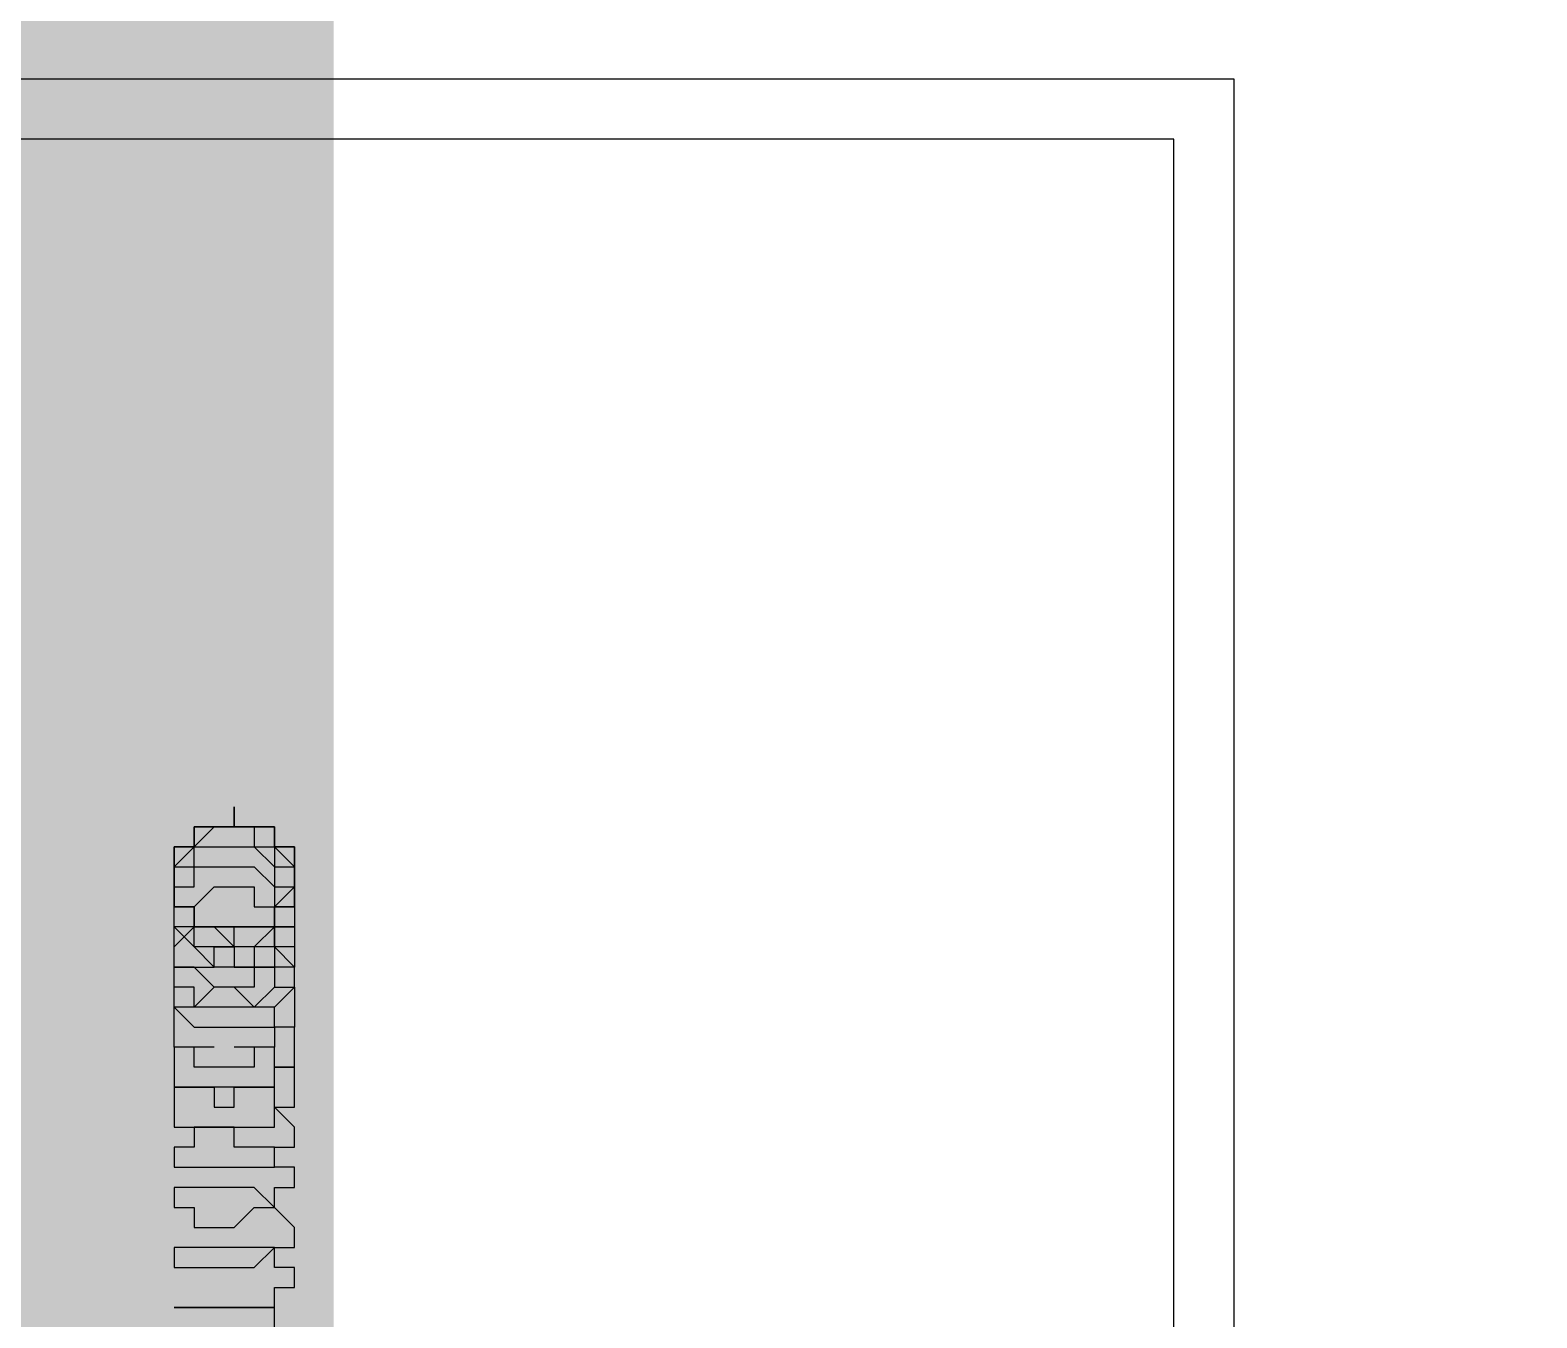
# Model space of a CAD drawing. Header units: millimetres. Extents: x -13407 to 8063098, y -54153 to 109271.
# Drawn here: x -2086.8 to -1688.6, y 54617.5 to 54957.8 of the extents above; entities that cross this region are included whole.
import ezdxf
from ezdxf.enums import TextEntityAlignment as Align

# ---------------------------------------------------------------- set-up
doc = ezdxf.new("R2018")
doc.units = ezdxf.units.MM
doc.layers.get('Defpoints').update_dxf_attribs({"color": 6})
for name, color, linetype, lineweight in [('АР_Маркер экспликации', 239, 'Continuous', 13), ('АР_Номер помещения', 1, 'Continuous', 25), ('АР_Помещения_площадь', 19, 'Continuous', 9)]:
    doc.layers.add(name, color=color, linetype=linetype, lineweight=lineweight)
doc.layers.add('АР_Названия помещений', color=124, linetype='Continuous', lineweight=5, plot=False)
doc.layers.add('ТХ_ВК_оборуд.пищеблок', color=250, linetype='Continuous')
doc.styles.add('ISOCPEUR', font='isocpeur.ttf', dxfattribs={"width": 0.7})
doc.styles.get("Standard").update_dxf_attribs({"font": 'arial.ttf'})

# ---------------------------------------------------------------- blocks, each defined once
blk = doc.blocks.new('*U602')
at = {"layer": 'Defpoints', "color": 7, "style": 'ISOCPEUR', "width": 0.7, "flags": 1}
blk.add_attdef('КАТЕГОРИЯ', (-499.17, -2092.19), '', height=250, dxfattribs=at)
at = {"layer": 'Defpoints', "color": 7, "style": 'ISOCPEUR', "width": 0.7}
blk.add_attdef('ПЛОЩАДЬ_ПОМЕЩЕНИЯ', text='', height=200, dxfattribs=at).set_placement((3913.09, -2454.1), align=Align.MIDDLE_RIGHT)
at = {"layer": 'АР_Номер помещения', "color": 7, "style": 'ISOCPEUR', "width": 0.7}
blk.add_attdef('НОМЕР_ПОМЕЩЕНИЯ', text='', height=300, dxfattribs=at).set_placement((2666.49, -1788.4), align=Align.MIDDLE_CENTER)
at = {"layer": 'АР_Помещения_площадь', "color": 7, "lineweight": 30, "width": 0.7, "flags": 104}
blk.add_attdef('ИМЯ_ПОМЕЩЕНИЯ', text='', height=100, dxfattribs=at).set_placement((157.63, 1217.14), align=Align.MIDDLE_CENTER)
blk = doc.blocks.new('*U603')
at = {"layer": 'Defpoints', "color": 7, "style": 'ISOCPEUR', "width": 0.7, "flags": 1}
blk.add_attdef('КАТЕГОРИЯ', (-499.17, -2092.19), '', height=250, dxfattribs=at)
at = {"layer": 'Defpoints', "color": 7, "style": 'ISOCPEUR', "width": 0.7}
blk.add_attdef('ПЛОЩАДЬ_ПОМЕЩЕНИЯ', text='', height=200, dxfattribs=at).set_placement((4654.37, -5003.83), align=Align.MIDDLE_RIGHT)
at = {"layer": 'АР_Номер помещения', "color": 7, "style": 'ISOCPEUR', "width": 0.7}
blk.add_attdef('НОМЕР_ПОМЕЩЕНИЯ', text='', height=300, dxfattribs=at).set_placement((2781.32, -1797.75), align=Align.MIDDLE_CENTER)
at = {"layer": 'АР_Помещения_площадь', "color": 7, "lineweight": 30, "width": 0.7, "flags": 104}
blk.add_attdef('ИМЯ_ПОМЕЩЕНИЯ', text='', height=100, dxfattribs=at).set_placement((157.63, 1217.14), align=Align.MIDDLE_CENTER)

msp = doc.modelspace()

# ---------------------------------------------------------------- linework, layer by layer
at = {"layer": 'ТХ_ВК_оборуд.пищеблок', "lineweight": 0}
for points in [[(-1768.65, 54364.89), (-1768.65, 54944.88), (-2348.64, 54944.88), (-2348.64, 54364.89)], [(-1768.65, 54364.89), (-1768.65, 54944.88), (-2348.64, 54944.88), (-2348.64, 54364.89)], [(-1784.53, 54423.13), (-1784.53, 54929), (-2332.75, 54929), (-2338.05, 54423.13)], [(-1784.53, 54423.13), (-1784.53, 54929), (-2332.75, 54929), (-2338.05, 54423.13)]]:
    msp.add_lwpolyline(points, close=True, dxfattribs=at)
at = {"layer": 'ТХ_ВК_оборуд.пищеблок', "lineweight": 0, "elevation": 0}
for points in [[(-2032.84, 54699.64), (-2038.14, 54699.64), (-2043.43, 54699.64), (-2043.43, 54704.93), (-2048.72, 54704.93), (-2048.72, 54710.23), (-2048.72, 54715.52), (-2043.43, 54720.81), (-2038.14, 54720.81), (-2032.84, 54715.52), (-2032.84, 54720.81), (-2027.55, 54720.81), (-2022.25, 54720.81), (-2022.25, 54726.11), (-2016.96, 54726.11), (-2016.96, 54731.4), (-2016.96, 54736.7), (-2022.25, 54741.99), (-2022.25, 54747.28), (-2027.55, 54747.28), (-2032.84, 54747.28), (-2038.14, 54747.28), (-2043.43, 54747.28), (-2043.43, 54741.99), (-2048.72, 54741.99), (-2048.72, 54736.7), (-2048.72, 54731.4), (-2048.72, 54726.11), (-2043.43, 54726.11), (-2043.43, 54720.81), (-2038.14, 54720.81), (-2032.84, 54720.81), (-2027.55, 54720.81), (-2022.25, 54720.81), (-2027.55, 54720.81), (-2022.25, 54720.81), (-2027.55, 54720.81), (-2022.25, 54720.81), (-2027.55, 54720.81), (-2022.25, 54720.81), (-2027.55, 54720.81), (-2022.25, 54720.81), (-2027.55, 54720.81), (-2022.25, 54720.81), (-2027.55, 54720.81), (-2022.25, 54720.81), (-2027.55, 54720.81), (-2022.25, 54720.81), (-2022.25, 54726.11), (-2022.25, 54720.81), (-2022.25, 54726.11), (-2022.25, 54720.81), (-2022.25, 54726.11), (-2022.25, 54720.81), (-2022.25, 54726.11), (-2022.25, 54720.81), (-2022.25, 54726.11), (-2022.25, 54720.81), (-2022.25, 54726.11), (-2022.25, 54720.81), (-2022.25, 54726.11), (-2022.25, 54720.81), (-2022.25, 54726.11), (-2016.96, 54731.4), (-2016.96, 54736.7), (-2016.96, 54731.4), (-2016.96, 54736.7), (-2016.96, 54731.4), (-2016.96, 54736.7), (-2016.96, 54731.4), (-2016.96, 54736.7), (-2016.96, 54731.4), (-2016.96, 54736.7), (-2016.96, 54731.4), (-2016.96, 54736.7), (-2016.96, 54731.4), (-2016.96, 54736.7), (-2016.96, 54731.4), (-2016.96, 54736.7), (-2016.96, 54741.99), (-2016.96, 54736.7), (-2016.96, 54741.99), (-2022.25, 54741.99), (-2016.96, 54741.99), (-2022.25, 54741.99), (-2016.96, 54741.99), (-2022.25, 54741.99), (-2016.96, 54741.99), (-2022.25, 54741.99), (-2016.96, 54741.99), (-2022.25, 54741.99), (-2016.96, 54741.99), (-2022.25, 54741.99), (-2016.96, 54741.99), (-2022.25, 54741.99), (-2016.96, 54741.99), (-2022.25, 54741.99), (-2022.25, 54747.28), (-2022.25, 54741.99), (-2022.25, 54747.28), (-2027.55, 54747.28), (-2022.25, 54747.28), (-2027.55, 54747.28), (-2022.25, 54747.28), (-2027.55, 54747.28), (-2022.25, 54747.28), (-2027.55, 54747.28), (-2022.25, 54747.28), (-2027.55, 54747.28), (-2022.25, 54747.28), (-2027.55, 54747.28), (-2022.25, 54747.28), (-2027.55, 54747.28), (-2022.25, 54747.28), (-2027.55, 54747.28), (-2032.84, 54747.28), (-2027.55, 54747.28), (-2032.84, 54747.28), (-2027.55, 54747.28), (-2032.84, 54747.28), (-2027.55, 54747.28), (-2032.84, 54747.28), (-2027.55, 54747.28), (-2032.84, 54747.28), (-2027.55, 54747.28), (-2032.84, 54747.28), (-2027.55, 54747.28), (-2032.84, 54747.28), (-2027.55, 54747.28), (-2032.84, 54747.28), (-2032.84, 54752.58), (-2032.84, 54747.28), (-2038.14, 54747.28), (-2043.43, 54747.28), (-2038.14, 54747.28), (-2043.43, 54747.28), (-2043.43, 54741.99), (-2043.43, 54747.28), (-2043.43, 54741.99), (-2043.43, 54747.28), (-2043.43, 54741.99), (-2043.43, 54747.28), (-2043.43, 54741.99), (-2043.43, 54747.28), (-2043.43, 54741.99), (-2043.43, 54747.28), (-2043.43, 54741.99), (-2043.43, 54747.28), (-2043.43, 54741.99), (-2043.43, 54747.28), (-2043.43, 54741.99), (-2048.72, 54741.99), (-2048.72, 54736.7), (-2048.72, 54741.99), (-2048.72, 54736.7), (-2048.72, 54741.99), (-2048.72, 54736.7), (-2048.72, 54741.99), (-2048.72, 54736.7), (-2048.72, 54741.99), (-2048.72, 54736.7), (-2048.72, 54741.99), (-2048.72, 54736.7), (-2048.72, 54741.99), (-2048.72, 54736.7), (-2048.72, 54741.99), (-2048.72, 54736.7), (-2048.72, 54731.4), (-2048.72, 54726.11), (-2043.43, 54726.11), (-2043.43, 54720.81), (-2038.14, 54720.81), (-2032.84, 54720.81), (-2038.14, 54720.81), (-2043.43, 54720.81), (-2043.43, 54726.11), (-2048.72, 54726.11), (-2048.72, 54731.4), (-2048.72, 54736.7), (-2048.72, 54731.4), (-2048.72, 54726.11), (-2043.43, 54726.11), (-2043.43, 54720.81), (-2038.14, 54720.81), (-2032.84, 54720.81), (-2027.55, 54720.81), (-2032.84, 54720.81), (-2038.14, 54720.81), (-2043.43, 54720.81), (-2043.43, 54726.11), (-2048.72, 54726.11), (-2048.72, 54731.4), (-2048.72, 54736.7), (-2048.72, 54731.4), (-2048.72, 54726.11), (-2043.43, 54726.11), (-2043.43, 54720.81), (-2038.14, 54720.81), (-2032.84, 54720.81), (-2027.55, 54720.81), (-2032.84, 54720.81), (-2038.14, 54720.81), (-2043.43, 54720.81), (-2043.43, 54726.11), (-2048.72, 54726.11), (-2048.72, 54731.4), (-2048.72, 54736.7), (-2048.72, 54731.4), (-2048.72, 54726.11), (-2043.43, 54726.11), (-2043.43, 54720.81), (-2038.14, 54720.81), (-2032.84, 54720.81), (-2027.55, 54720.81), (-2032.84, 54720.81), (-2038.14, 54720.81), (-2043.43, 54720.81), (-2043.43, 54726.11), (-2048.72, 54726.11), (-2048.72, 54731.4), (-2048.72, 54736.7), (-2048.72, 54731.4), (-2048.72, 54726.11), (-2043.43, 54726.11), (-2043.43, 54720.81), (-2038.14, 54720.81), (-2032.84, 54720.81), (-2027.55, 54720.81), (-2032.84, 54720.81), (-2038.14, 54720.81), (-2043.43, 54720.81), (-2043.43, 54726.11), (-2048.72, 54726.11), (-2048.72, 54731.4), (-2048.72, 54736.7), (-2048.72, 54731.4), (-2048.72, 54726.11), (-2043.43, 54726.11), (-2043.43, 54720.81), (-2038.14, 54720.81), (-2032.84, 54720.81)], [(-2032.84, 54699.64), (-2038.14, 54699.64), (-2043.43, 54699.64), (-2043.43, 54704.93), (-2048.72, 54704.93), (-2048.72, 54710.23), (-2048.72, 54715.52), (-2043.43, 54720.81), (-2038.14, 54720.81), (-2032.84, 54715.52), (-2032.84, 54720.81), (-2027.55, 54720.81), (-2022.25, 54720.81), (-2022.25, 54726.11), (-2016.96, 54726.11), (-2016.96, 54731.4), (-2016.96, 54736.7), (-2022.25, 54741.99), (-2022.25, 54747.28), (-2027.55, 54747.28), (-2032.84, 54747.28), (-2038.14, 54747.28), (-2043.43, 54747.28), (-2043.43, 54741.99), (-2048.72, 54741.99), (-2048.72, 54736.7), (-2048.72, 54731.4), (-2048.72, 54726.11), (-2043.43, 54726.11), (-2043.43, 54720.81), (-2038.14, 54720.81), (-2032.84, 54720.81), (-2027.55, 54720.81), (-2022.25, 54720.81), (-2027.55, 54720.81), (-2022.25, 54720.81), (-2027.55, 54720.81), (-2022.25, 54720.81), (-2027.55, 54720.81), (-2022.25, 54720.81), (-2027.55, 54720.81), (-2022.25, 54720.81), (-2027.55, 54720.81), (-2022.25, 54720.81), (-2027.55, 54720.81), (-2022.25, 54720.81), (-2027.55, 54720.81), (-2022.25, 54720.81), (-2022.25, 54726.11), (-2022.25, 54720.81), (-2022.25, 54726.11), (-2022.25, 54720.81), (-2022.25, 54726.11), (-2022.25, 54720.81), (-2022.25, 54726.11), (-2022.25, 54720.81), (-2022.25, 54726.11), (-2022.25, 54720.81), (-2022.25, 54726.11), (-2022.25, 54720.81), (-2022.25, 54726.11), (-2022.25, 54720.81), (-2022.25, 54726.11), (-2016.96, 54731.4), (-2016.96, 54736.7), (-2016.96, 54731.4), (-2016.96, 54736.7), (-2016.96, 54731.4), (-2016.96, 54736.7), (-2016.96, 54731.4), (-2016.96, 54736.7), (-2016.96, 54731.4), (-2016.96, 54736.7), (-2016.96, 54731.4), (-2016.96, 54736.7), (-2016.96, 54731.4), (-2016.96, 54736.7), (-2016.96, 54731.4), (-2016.96, 54736.7), (-2016.96, 54741.99), (-2016.96, 54736.7), (-2016.96, 54741.99), (-2022.25, 54741.99), (-2016.96, 54741.99), (-2022.25, 54741.99), (-2016.96, 54741.99), (-2022.25, 54741.99), (-2016.96, 54741.99), (-2022.25, 54741.99), (-2016.96, 54741.99), (-2022.25, 54741.99), (-2016.96, 54741.99), (-2022.25, 54741.99), (-2016.96, 54741.99), (-2022.25, 54741.99), (-2016.96, 54741.99), (-2022.25, 54741.99), (-2022.25, 54747.28), (-2022.25, 54741.99), (-2022.25, 54747.28), (-2027.55, 54747.28), (-2022.25, 54747.28), (-2027.55, 54747.28), (-2022.25, 54747.28), (-2027.55, 54747.28), (-2022.25, 54747.28), (-2027.55, 54747.28), (-2022.25, 54747.28), (-2027.55, 54747.28), (-2022.25, 54747.28), (-2027.55, 54747.28), (-2022.25, 54747.28), (-2027.55, 54747.28), (-2022.25, 54747.28), (-2027.55, 54747.28), (-2032.84, 54747.28), (-2027.55, 54747.28), (-2032.84, 54747.28), (-2027.55, 54747.28), (-2032.84, 54747.28), (-2027.55, 54747.28), (-2032.84, 54747.28), (-2027.55, 54747.28), (-2032.84, 54747.28), (-2027.55, 54747.28), (-2032.84, 54747.28), (-2027.55, 54747.28), (-2032.84, 54747.28), (-2027.55, 54747.28), (-2032.84, 54747.28), (-2032.84, 54752.58), (-2032.84, 54747.28), (-2038.14, 54747.28), (-2043.43, 54747.28), (-2038.14, 54747.28), (-2043.43, 54747.28), (-2043.43, 54741.99), (-2043.43, 54747.28), (-2043.43, 54741.99), (-2043.43, 54747.28), (-2043.43, 54741.99), (-2043.43, 54747.28), (-2043.43, 54741.99), (-2043.43, 54747.28), (-2043.43, 54741.99), (-2043.43, 54747.28), (-2043.43, 54741.99), (-2043.43, 54747.28), (-2043.43, 54741.99), (-2043.43, 54747.28), (-2043.43, 54741.99), (-2048.72, 54741.99), (-2048.72, 54736.7), (-2048.72, 54741.99), (-2048.72, 54736.7), (-2048.72, 54741.99), (-2048.72, 54736.7), (-2048.72, 54741.99), (-2048.72, 54736.7), (-2048.72, 54741.99), (-2048.72, 54736.7), (-2048.72, 54741.99), (-2048.72, 54736.7), (-2048.72, 54741.99), (-2048.72, 54736.7), (-2048.72, 54741.99), (-2048.72, 54736.7), (-2048.72, 54731.4), (-2048.72, 54726.11), (-2043.43, 54726.11), (-2043.43, 54720.81), (-2038.14, 54720.81), (-2032.84, 54720.81), (-2038.14, 54720.81), (-2043.43, 54720.81), (-2043.43, 54726.11), (-2048.72, 54726.11), (-2048.72, 54731.4), (-2048.72, 54736.7), (-2048.72, 54731.4), (-2048.72, 54726.11), (-2043.43, 54726.11), (-2043.43, 54720.81), (-2038.14, 54720.81), (-2032.84, 54720.81), (-2027.55, 54720.81), (-2032.84, 54720.81), (-2038.14, 54720.81), (-2043.43, 54720.81), (-2043.43, 54726.11), (-2048.72, 54726.11), (-2048.72, 54731.4), (-2048.72, 54736.7), (-2048.72, 54731.4), (-2048.72, 54726.11), (-2043.43, 54726.11), (-2043.43, 54720.81), (-2038.14, 54720.81), (-2032.84, 54720.81), (-2027.55, 54720.81), (-2032.84, 54720.81), (-2038.14, 54720.81), (-2043.43, 54720.81), (-2043.43, 54726.11), (-2048.72, 54726.11), (-2048.72, 54731.4), (-2048.72, 54736.7), (-2048.72, 54731.4), (-2048.72, 54726.11), (-2043.43, 54726.11), (-2043.43, 54720.81), (-2038.14, 54720.81), (-2032.84, 54720.81), (-2027.55, 54720.81), (-2032.84, 54720.81), (-2038.14, 54720.81), (-2043.43, 54720.81), (-2043.43, 54726.11), (-2048.72, 54726.11), (-2048.72, 54731.4), (-2048.72, 54736.7), (-2048.72, 54731.4), (-2048.72, 54726.11), (-2043.43, 54726.11), (-2043.43, 54720.81), (-2038.14, 54720.81), (-2032.84, 54720.81), (-2027.55, 54720.81), (-2032.84, 54720.81), (-2038.14, 54720.81), (-2043.43, 54720.81), (-2043.43, 54726.11), (-2048.72, 54726.11), (-2048.72, 54731.4), (-2048.72, 54736.7), (-2048.72, 54731.4), (-2048.72, 54726.11), (-2043.43, 54726.11), (-2043.43, 54720.81), (-2038.14, 54720.81), (-2032.84, 54720.81)], [(-2032.84, 54747.28), (-2032.84, 54752.58), (-2032.84, 54747.28), (-2038.14, 54747.28), (-2043.43, 54747.28)], [(-2032.84, 54747.28), (-2032.84, 54752.58), (-2032.84, 54747.28), (-2038.14, 54747.28), (-2043.43, 54747.28)], [(-2032.84, 54747.28), (-2032.84, 54752.58), (-2032.84, 54747.28), (-2038.14, 54747.28), (-2043.43, 54747.28)], [(-2032.84, 54747.28), (-2032.84, 54752.58), (-2032.84, 54747.28), (-2038.14, 54747.28), (-2043.43, 54747.28)], [(-2032.84, 54747.28), (-2032.84, 54752.58), (-2032.84, 54747.28), (-2038.14, 54747.28), (-2043.43, 54747.28)], [(-2032.84, 54747.28), (-2032.84, 54752.58), (-2032.84, 54747.28), (-2038.14, 54747.28), (-2043.43, 54747.28)], [(-2032.84, 54747.28), (-2032.84, 54752.58), (-2032.84, 54747.28), (-2038.14, 54747.28), (-2043.43, 54747.28)], [(-2032.84, 54747.28), (-2032.84, 54752.58), (-2032.84, 54747.28), (-2038.14, 54747.28), (-2043.43, 54747.28)], [(-2032.84, 54747.28), (-2032.84, 54752.58), (-2032.84, 54747.28), (-2038.14, 54747.28), (-2043.43, 54747.28)], [(-2032.84, 54747.28), (-2032.84, 54752.58), (-2032.84, 54747.28), (-2038.14, 54747.28), (-2043.43, 54747.28)], [(-2032.84, 54747.28), (-2032.84, 54752.58), (-2032.84, 54747.28), (-2038.14, 54747.28), (-2043.43, 54747.28)], [(-2032.84, 54747.28), (-2032.84, 54752.58), (-2032.84, 54747.28), (-2038.14, 54747.28), (-2043.43, 54747.28)], [(-2032.84, 54747.28), (-2032.84, 54752.58), (-2032.84, 54747.28), (-2038.14, 54747.28), (-2043.43, 54747.28)], [(-2032.84, 54747.28), (-2032.84, 54752.58), (-2032.84, 54747.28), (-2038.14, 54747.28), (-2043.43, 54747.28)], [(-2032.84, 54747.28), (-2032.84, 54752.58), (-2032.84, 54747.28), (-2038.14, 54747.28), (-2043.43, 54747.28)], [(-2032.84, 54747.28), (-2032.84, 54752.58), (-2032.84, 54747.28), (-2038.14, 54747.28), (-2043.43, 54747.28)], [(-2032.84, 54752.58), (-2032.84, 54747.28), (-2032.84, 54752.58)], [(-2032.84, 54747.28), (-2032.84, 54752.58), (-2032.84, 54747.28)], [(-2032.84, 54752.58), (-2032.84, 54747.28), (-2032.84, 54752.58)], [(-2032.84, 54747.28), (-2032.84, 54752.58), (-2032.84, 54747.28)], [(-2032.84, 54752.58), (-2032.84, 54747.28), (-2032.84, 54752.58)], [(-2032.84, 54747.28), (-2032.84, 54752.58), (-2032.84, 54747.28)], [(-2032.84, 54752.58), (-2032.84, 54747.28), (-2032.84, 54752.58)], [(-2032.84, 54747.28), (-2032.84, 54752.58), (-2032.84, 54747.28)], [(-2038.14, 54704.93), (-2043.43, 54699.64), (-2048.72, 54699.64), (-2048.72, 54704.93), (-2048.72, 54710.23), (-2043.43, 54710.23), (-2038.14, 54710.23), (-2038.14, 54715.52), (-2032.84, 54715.52), (-2032.84, 54710.23), (-2027.55, 54710.23), (-2022.25, 54710.23), (-2022.25, 54704.93), (-2016.96, 54704.93), (-2016.96, 54699.64), (-2016.96, 54694.34), (-2022.25, 54694.34), (-2022.25, 54689.05), (-2027.55, 54689.05), (-2027.55, 54683.76), (-2032.84, 54683.76), (-2038.14, 54683.76), (-2043.43, 54683.76), (-2043.43, 54689.05), (-2048.72, 54689.05), (-2048.72, 54694.34), (-2048.72, 54699.64), (-2043.43, 54694.34), (-2038.14, 54694.34), (-2032.84, 54694.34), (-2027.55, 54694.34), (-2022.25, 54694.34), (-2022.25, 54699.64), (-2016.96, 54704.93), (-2016.96, 54710.23), (-2022.25, 54715.52), (-2022.25, 54720.81), (-2027.55, 54720.81), (-2032.84, 54720.81), (-2038.14, 54720.81), (-2043.43, 54720.81), (-2043.43, 54726.11), (-2048.72, 54726.11), (-2048.72, 54731.4), (-2048.72, 54736.7), (-2043.43, 54741.99), (-2038.14, 54747.28), (-2032.84, 54747.28), (-2027.55, 54747.28), (-2027.55, 54741.99), (-2022.25, 54741.99), (-2022.25, 54736.7), (-2016.96, 54736.7), (-2016.96, 54731.4), (-2016.96, 54726.11), (-2022.25, 54726.11), (-2022.25, 54720.81), (-2027.55, 54715.52), (-2032.84, 54715.52), (-2038.14, 54715.52), (-2043.43, 54715.52), (-2043.43, 54720.81), (-2048.72, 54720.81), (-2048.72, 54726.11), (-2048.72, 54731.4), (-2048.72, 54736.7), (-2043.43, 54736.7), (-2043.43, 54741.99), (-2038.14, 54741.99), (-2032.84, 54741.99), (-2027.55, 54741.99), (-2022.25, 54736.7), (-2022.25, 54731.4), (-2016.96, 54731.4), (-2016.96, 54726.11), (-2016.96, 54720.81), (-2022.25, 54720.81), (-2022.25, 54715.52), (-2027.55, 54715.52), (-2027.55, 54710.23), (-2032.84, 54710.23), (-2038.14, 54710.23), (-2043.43, 54715.52), (-2048.72, 54720.81), (-2048.72, 54726.11), (-2048.72, 54731.4), (-2043.43, 54731.4), (-2043.43, 54736.7), (-2038.14, 54736.7), (-2032.84, 54736.7), (-2027.55, 54736.7), (-2022.25, 54731.4), (-2022.25, 54726.11), (-2016.96, 54731.4), (-2022.25, 54726.11), (-2016.96, 54731.4), (-2022.25, 54726.11), (-2016.96, 54731.4), (-2022.25, 54726.11), (-2016.96, 54731.4), (-2022.25, 54726.11), (-2016.96, 54731.4), (-2022.25, 54726.11), (-2016.96, 54731.4), (-2022.25, 54726.11), (-2016.96, 54731.4), (-2022.25, 54726.11), (-2016.96, 54726.11), (-2016.96, 54720.81), (-2016.96, 54715.52), (-2022.25, 54715.52), (-2022.25, 54710.23), (-2027.55, 54710.23), (-2027.55, 54704.93), (-2032.84, 54704.93), (-2038.14, 54704.93), (-2043.43, 54710.23), (-2048.72, 54710.23), (-2048.72, 54715.52), (-2048.72, 54720.81), (-2048.72, 54726.11), (-2043.43, 54726.11), (-2038.14, 54731.4), (-2032.84, 54731.4), (-2027.55, 54731.4), (-2027.55, 54726.11), (-2022.25, 54726.11), (-2022.25, 54720.81), (-2016.96, 54720.81), (-2016.96, 54715.52), (-2016.96, 54710.23), (-2022.25, 54710.23), (-2022.25, 54704.93), (-2027.55, 54699.64), (-2032.84, 54699.64), (-2038.14, 54699.64)], [(-2038.14, 54704.93), (-2043.43, 54699.64), (-2048.72, 54699.64), (-2048.72, 54704.93), (-2048.72, 54710.23), (-2043.43, 54710.23), (-2038.14, 54710.23), (-2038.14, 54715.52), (-2032.84, 54715.52), (-2032.84, 54710.23), (-2027.55, 54710.23), (-2022.25, 54710.23), (-2022.25, 54704.93), (-2016.96, 54704.93), (-2016.96, 54699.64), (-2016.96, 54694.34), (-2022.25, 54694.34), (-2022.25, 54689.05), (-2027.55, 54689.05), (-2027.55, 54683.76), (-2032.84, 54683.76), (-2038.14, 54683.76), (-2043.43, 54683.76), (-2043.43, 54689.05), (-2048.72, 54689.05), (-2048.72, 54694.34), (-2048.72, 54699.64), (-2043.43, 54694.34), (-2038.14, 54694.34), (-2032.84, 54694.34), (-2027.55, 54694.34), (-2022.25, 54694.34), (-2022.25, 54699.64), (-2016.96, 54704.93), (-2016.96, 54710.23), (-2022.25, 54715.52), (-2022.25, 54720.81), (-2027.55, 54720.81), (-2032.84, 54720.81), (-2038.14, 54720.81), (-2043.43, 54720.81), (-2043.43, 54726.11), (-2048.72, 54726.11), (-2048.72, 54731.4), (-2048.72, 54736.7), (-2043.43, 54741.99), (-2038.14, 54747.28), (-2032.84, 54747.28), (-2027.55, 54747.28), (-2027.55, 54741.99), (-2022.25, 54741.99), (-2022.25, 54736.7), (-2016.96, 54736.7), (-2016.96, 54731.4), (-2016.96, 54726.11), (-2022.25, 54726.11), (-2022.25, 54720.81), (-2027.55, 54715.52), (-2032.84, 54715.52), (-2038.14, 54715.52), (-2043.43, 54715.52), (-2043.43, 54720.81), (-2048.72, 54720.81), (-2048.72, 54726.11), (-2048.72, 54731.4), (-2048.72, 54736.7), (-2043.43, 54736.7), (-2043.43, 54741.99), (-2038.14, 54741.99), (-2032.84, 54741.99), (-2027.55, 54741.99), (-2022.25, 54736.7), (-2022.25, 54731.4), (-2016.96, 54731.4), (-2016.96, 54726.11), (-2016.96, 54720.81), (-2022.25, 54720.81), (-2022.25, 54715.52), (-2027.55, 54715.52), (-2027.55, 54710.23), (-2032.84, 54710.23), (-2038.14, 54710.23), (-2043.43, 54715.52), (-2048.72, 54720.81), (-2048.72, 54726.11), (-2048.72, 54731.4), (-2043.43, 54731.4), (-2043.43, 54736.7), (-2038.14, 54736.7), (-2032.84, 54736.7), (-2027.55, 54736.7), (-2022.25, 54731.4), (-2022.25, 54726.11), (-2016.96, 54731.4), (-2022.25, 54726.11), (-2016.96, 54731.4), (-2022.25, 54726.11), (-2016.96, 54731.4), (-2022.25, 54726.11), (-2016.96, 54731.4), (-2022.25, 54726.11), (-2016.96, 54731.4), (-2022.25, 54726.11), (-2016.96, 54731.4), (-2022.25, 54726.11), (-2016.96, 54731.4), (-2022.25, 54726.11), (-2016.96, 54726.11), (-2016.96, 54720.81), (-2016.96, 54715.52), (-2022.25, 54715.52), (-2022.25, 54710.23), (-2027.55, 54710.23), (-2027.55, 54704.93), (-2032.84, 54704.93), (-2038.14, 54704.93), (-2043.43, 54710.23), (-2048.72, 54710.23), (-2048.72, 54715.52), (-2048.72, 54720.81), (-2048.72, 54726.11), (-2043.43, 54726.11), (-2038.14, 54731.4), (-2032.84, 54731.4), (-2027.55, 54731.4), (-2027.55, 54726.11), (-2022.25, 54726.11), (-2022.25, 54720.81), (-2016.96, 54720.81), (-2016.96, 54715.52), (-2016.96, 54710.23), (-2022.25, 54710.23), (-2022.25, 54704.93), (-2027.55, 54699.64), (-2032.84, 54699.64), (-2038.14, 54699.64)], [(-2043.43, 54747.28), (-2038.14, 54747.28), (-2043.43, 54747.28)], [(-2043.43, 54747.28), (-2038.14, 54747.28), (-2043.43, 54747.28)], [(-2038.14, 54747.28), (-2032.84, 54747.28), (-2038.14, 54747.28)], [(-2038.14, 54747.28), (-2032.84, 54747.28), (-2038.14, 54747.28)], [(-2038.14, 54747.28), (-2032.84, 54747.28), (-2038.14, 54747.28)], [(-2038.14, 54747.28), (-2032.84, 54747.28), (-2038.14, 54747.28)], [(-2022.25, 54747.28), (-2022.25, 54741.99), (-2022.25, 54747.28)], [(-2022.25, 54741.99), (-2022.25, 54747.28)], [(-2022.25, 54741.99), (-2022.25, 54747.28)], [(-2022.25, 54741.99), (-2022.25, 54747.28)], [(-2022.25, 54741.99), (-2022.25, 54747.28)], [(-2022.25, 54741.99), (-2022.25, 54747.28)], [(-2022.25, 54741.99), (-2022.25, 54747.28)], [(-2022.25, 54741.99), (-2022.25, 54747.28)], [(-2022.25, 54741.99), (-2022.25, 54747.28)], [(-2022.25, 54747.28), (-2022.25, 54741.99), (-2022.25, 54747.28)], [(-2022.25, 54741.99), (-2022.25, 54747.28)], [(-2022.25, 54741.99), (-2022.25, 54747.28)], [(-2022.25, 54741.99), (-2022.25, 54747.28)], [(-2022.25, 54741.99), (-2022.25, 54747.28)], [(-2022.25, 54741.99), (-2022.25, 54747.28)], [(-2022.25, 54741.99), (-2022.25, 54747.28)], [(-2022.25, 54741.99), (-2022.25, 54747.28)], [(-2022.25, 54741.99), (-2022.25, 54747.28)], [(-2048.72, 54741.99), (-2043.43, 54741.99), (-2048.72, 54741.99)], [(-2048.72, 54741.99), (-2043.43, 54741.99), (-2048.72, 54741.99)], [(-2043.43, 54741.99), (-2048.72, 54741.99)], [(-2043.43, 54741.99), (-2048.72, 54741.99)], [(-2043.43, 54741.99), (-2048.72, 54741.99)], [(-2043.43, 54741.99), (-2048.72, 54741.99)], [(-2043.43, 54741.99), (-2048.72, 54741.99)], [(-2043.43, 54741.99), (-2048.72, 54741.99)], [(-2043.43, 54741.99), (-2048.72, 54741.99)], [(-2043.43, 54741.99), (-2048.72, 54741.99)], [(-2048.72, 54741.99), (-2043.43, 54741.99), (-2048.72, 54741.99)], [(-2048.72, 54741.99), (-2043.43, 54741.99), (-2048.72, 54741.99)], [(-2043.43, 54741.99), (-2048.72, 54741.99)], [(-2043.43, 54741.99), (-2048.72, 54741.99)], [(-2043.43, 54741.99), (-2048.72, 54741.99)], [(-2043.43, 54741.99), (-2048.72, 54741.99)], [(-2043.43, 54741.99), (-2048.72, 54741.99)], [(-2043.43, 54741.99), (-2048.72, 54741.99)], [(-2043.43, 54741.99), (-2048.72, 54741.99)], [(-2043.43, 54741.99), (-2048.72, 54741.99)], [(-2016.96, 54741.99), (-2016.96, 54736.7), (-2016.96, 54741.99)], [(-2016.96, 54736.7), (-2016.96, 54741.99)], [(-2016.96, 54736.7), (-2016.96, 54741.99)], [(-2016.96, 54736.7), (-2016.96, 54741.99)], [(-2016.96, 54736.7), (-2016.96, 54741.99)], [(-2016.96, 54736.7), (-2016.96, 54741.99)], [(-2016.96, 54736.7), (-2016.96, 54741.99)], [(-2016.96, 54736.7), (-2016.96, 54741.99)], [(-2016.96, 54736.7), (-2016.96, 54741.99)], [(-2016.96, 54741.99), (-2016.96, 54736.7), (-2016.96, 54741.99)], [(-2016.96, 54736.7), (-2016.96, 54741.99)], [(-2016.96, 54736.7), (-2016.96, 54741.99)], [(-2016.96, 54736.7), (-2016.96, 54741.99)], [(-2016.96, 54736.7), (-2016.96, 54741.99)], [(-2016.96, 54736.7), (-2016.96, 54741.99)], [(-2016.96, 54736.7), (-2016.96, 54741.99)], [(-2016.96, 54736.7), (-2016.96, 54741.99)], [(-2016.96, 54736.7), (-2016.96, 54741.99)], [(-2048.72, 54731.4), (-2048.72, 54736.7), (-2048.72, 54731.4)], [(-2048.72, 54731.4), (-2048.72, 54736.7), (-2048.72, 54731.4)], [(-2048.72, 54731.4), (-2048.72, 54736.7), (-2048.72, 54731.4)], [(-2048.72, 54731.4), (-2048.72, 54736.7), (-2048.72, 54731.4)], [(-2048.72, 54726.11), (-2048.72, 54731.4), (-2048.72, 54726.11)], [(-2048.72, 54726.11), (-2048.72, 54731.4), (-2048.72, 54726.11)], [(-2048.72, 54726.11), (-2048.72, 54731.4), (-2048.72, 54726.11)], [(-2048.72, 54726.11), (-2048.72, 54731.4), (-2048.72, 54726.11)], [(-2043.43, 54726.11), (-2048.72, 54726.11), (-2043.43, 54726.11)], [(-2043.43, 54726.11), (-2048.72, 54726.11), (-2043.43, 54726.11)], [(-2043.43, 54726.11), (-2048.72, 54726.11), (-2043.43, 54726.11)], [(-2043.43, 54726.11), (-2048.72, 54726.11), (-2043.43, 54726.11)], [(-2043.43, 54720.81), (-2043.43, 54726.11), (-2043.43, 54720.81)], [(-2043.43, 54720.81), (-2043.43, 54726.11), (-2043.43, 54720.81)], [(-2043.43, 54720.81), (-2043.43, 54726.11), (-2043.43, 54720.81)], [(-2043.43, 54720.81), (-2043.43, 54726.11), (-2043.43, 54720.81)], [(-2038.14, 54720.81), (-2043.43, 54720.81), (-2038.14, 54720.81)], [(-2038.14, 54720.81), (-2043.43, 54720.81), (-2038.14, 54720.81)], [(-2038.14, 54720.81), (-2043.43, 54720.81), (-2038.14, 54720.81)], [(-2038.14, 54720.81), (-2043.43, 54720.81), (-2038.14, 54720.81)], [(-2032.84, 54720.81), (-2038.14, 54720.81), (-2032.84, 54720.81)], [(-2032.84, 54720.81), (-2038.14, 54720.81), (-2032.84, 54720.81)], [(-2032.84, 54720.81), (-2038.14, 54720.81), (-2032.84, 54720.81)], [(-2032.84, 54720.81), (-2038.14, 54720.81), (-2032.84, 54720.81)], [(-2027.55, 54720.81), (-2032.84, 54720.81), (-2027.55, 54720.81)], [(-2027.55, 54720.81), (-2032.84, 54720.81), (-2027.55, 54720.81)], [(-2027.55, 54720.81), (-2032.84, 54720.81), (-2027.55, 54720.81)], [(-2027.55, 54720.81), (-2032.84, 54720.81), (-2027.55, 54720.81)], [(-2027.55, 54720.81), (-2032.84, 54720.81), (-2027.55, 54720.81)], [(-2027.55, 54720.81), (-2032.84, 54720.81), (-2027.55, 54720.81)], [(-2038.14, 54689.05), (-2043.43, 54689.05), (-2048.72, 54689.05), (-2048.72, 54683.76), (-2048.72, 54678.46), (-2043.43, 54678.46), (-2038.14, 54678.46), (-2038.14, 54673.17), (-2032.84, 54673.17), (-2032.84, 54678.46), (-2027.55, 54678.46), (-2022.25, 54678.46), (-2022.25, 54683.76), (-2016.96, 54683.76), (-2016.96, 54689.05), (-2016.96, 54694.34), (-2022.25, 54694.34), (-2022.25, 54699.64), (-2027.55, 54699.64), (-2032.84, 54704.93)], [(-2038.14, 54689.05), (-2043.43, 54689.05), (-2048.72, 54689.05), (-2048.72, 54683.76), (-2048.72, 54678.46), (-2043.43, 54678.46), (-2038.14, 54678.46), (-2038.14, 54673.17), (-2032.84, 54673.17), (-2032.84, 54678.46), (-2027.55, 54678.46), (-2022.25, 54678.46), (-2022.25, 54683.76), (-2016.96, 54683.76), (-2016.96, 54689.05), (-2016.96, 54694.34), (-2022.25, 54694.34), (-2022.25, 54699.64), (-2027.55, 54699.64), (-2032.84, 54704.93)], [(-2022.25, 54614.93), (-2022.25, 54620.23), (-2027.55, 54620.23), (-2032.84, 54620.23), (-2038.14, 54620.23), (-2043.43, 54620.23), (-2048.72, 54620.23), (-2043.43, 54620.23), (-2038.14, 54620.23), (-2027.55, 54620.23), (-2022.25, 54620.23), (-2022.25, 54625.52), (-2016.96, 54625.52), (-2016.96, 54630.82), (-2022.25, 54630.82), (-2022.25, 54636.11), (-2027.55, 54636.11), (-2032.84, 54636.11), (-2038.14, 54636.11), (-2043.43, 54636.11), (-2048.72, 54636.11), (-2048.72, 54630.82), (-2043.43, 54630.82), (-2038.14, 54630.82), (-2032.84, 54630.82), (-2027.55, 54630.82), (-2022.25, 54636.11), (-2016.96, 54636.11), (-2016.96, 54641.4), (-2022.25, 54646.7), (-2027.55, 54651.99), (-2032.84, 54651.99), (-2038.14, 54651.99), (-2043.43, 54651.99), (-2048.72, 54651.99), (-2048.72, 54646.7), (-2043.43, 54646.7), (-2043.43, 54641.4), (-2038.14, 54641.4), (-2032.84, 54641.4), (-2027.55, 54646.7), (-2022.25, 54646.7), (-2022.25, 54651.99), (-2016.96, 54651.99), (-2016.96, 54657.29), (-2022.25, 54657.29), (-2022.25, 54662.58), (-2027.55, 54662.58), (-2032.84, 54662.58), (-2032.84, 54667.87), (-2038.14, 54667.87), (-2043.43, 54667.87), (-2043.43, 54662.58), (-2048.72, 54662.58), (-2048.72, 54657.29), (-2043.43, 54657.29), (-2038.14, 54657.29), (-2032.84, 54657.29), (-2027.55, 54657.29), (-2022.25, 54657.29), (-2022.25, 54662.58), (-2016.96, 54662.58), (-2016.96, 54667.87), (-2022.25, 54673.17), (-2022.25, 54678.46), (-2027.55, 54678.46), (-2032.84, 54678.46), (-2038.14, 54678.46), (-2043.43, 54678.46), (-2048.72, 54678.46), (-2048.72, 54673.17), (-2048.72, 54667.87), (-2043.43, 54667.87), (-2038.14, 54667.87), (-2032.84, 54667.87), (-2027.55, 54667.87), (-2022.25, 54667.87), (-2022.25, 54673.17), (-2016.96, 54673.17), (-2016.96, 54678.46), (-2016.96, 54683.76), (-2022.25, 54683.76), (-2022.25, 54689.05), (-2027.55, 54689.05), (-2032.84, 54689.05)], [(-2022.25, 54614.93), (-2022.25, 54620.23), (-2027.55, 54620.23), (-2032.84, 54620.23), (-2038.14, 54620.23), (-2043.43, 54620.23), (-2048.72, 54620.23), (-2043.43, 54620.23), (-2038.14, 54620.23), (-2027.55, 54620.23), (-2022.25, 54620.23), (-2022.25, 54625.52), (-2016.96, 54625.52), (-2016.96, 54630.82), (-2022.25, 54630.82), (-2022.25, 54636.11), (-2027.55, 54636.11), (-2032.84, 54636.11), (-2038.14, 54636.11), (-2043.43, 54636.11), (-2048.72, 54636.11), (-2048.72, 54630.82), (-2043.43, 54630.82), (-2038.14, 54630.82), (-2032.84, 54630.82), (-2027.55, 54630.82), (-2022.25, 54636.11), (-2016.96, 54636.11), (-2016.96, 54641.4), (-2022.25, 54646.7), (-2027.55, 54651.99), (-2032.84, 54651.99), (-2038.14, 54651.99), (-2043.43, 54651.99), (-2048.72, 54651.99), (-2048.72, 54646.7), (-2043.43, 54646.7), (-2043.43, 54641.4), (-2038.14, 54641.4), (-2032.84, 54641.4), (-2027.55, 54646.7), (-2022.25, 54646.7), (-2022.25, 54651.99), (-2016.96, 54651.99), (-2016.96, 54657.29), (-2022.25, 54657.29), (-2022.25, 54662.58), (-2027.55, 54662.58), (-2032.84, 54662.58), (-2032.84, 54667.87), (-2038.14, 54667.87), (-2043.43, 54667.87), (-2043.43, 54662.58), (-2048.72, 54662.58), (-2048.72, 54657.29), (-2043.43, 54657.29), (-2038.14, 54657.29), (-2032.84, 54657.29), (-2027.55, 54657.29), (-2022.25, 54657.29), (-2022.25, 54662.58), (-2016.96, 54662.58), (-2016.96, 54667.87), (-2022.25, 54673.17), (-2022.25, 54678.46), (-2027.55, 54678.46), (-2032.84, 54678.46), (-2038.14, 54678.46), (-2043.43, 54678.46), (-2048.72, 54678.46), (-2048.72, 54673.17), (-2048.72, 54667.87), (-2043.43, 54667.87), (-2038.14, 54667.87), (-2032.84, 54667.87), (-2027.55, 54667.87), (-2022.25, 54667.87), (-2022.25, 54673.17), (-2016.96, 54673.17), (-2016.96, 54678.46), (-2016.96, 54683.76), (-2022.25, 54683.76), (-2022.25, 54689.05), (-2027.55, 54689.05), (-2032.84, 54689.05)]]:
    msp.add_lwpolyline(points, dxfattribs=at)
for points in [[(-2043.43, 54747.28), (-2038.14, 54747.28), (-2032.84, 54747.28), (-2032.84, 54752.58), (-2032.84, 54747.28), (-2032.84, 54752.58), (-2032.84, 54747.28), (-2038.14, 54747.28)], [(-2043.43, 54747.28), (-2038.14, 54747.28), (-2032.84, 54747.28), (-2032.84, 54752.58), (-2032.84, 54747.28), (-2032.84, 54752.58), (-2032.84, 54747.28), (-2038.14, 54747.28)], [(-2022.25, 54747.28), (-2022.25, 54741.99)], [(-2022.25, 54747.28), (-2022.25, 54741.99)], [(-2048.72, 54741.99), (-2043.43, 54741.99)], [(-2048.72, 54741.99), (-2043.43, 54741.99)], [(-2016.96, 54741.99), (-2016.96, 54736.7)], [(-2016.96, 54741.99), (-2016.96, 54736.7)]]:
    msp.add_lwpolyline(points, close=True, dxfattribs=at)

# ---------------------------------------------------------------- block references
at = {"layer": 'АР_Маркер экспликации'}
ref = msp.add_blockref('*U602', (-5443.79, 63474.16), dxfattribs=at)
lines = msp.add_mtext('\\W0.8000;Холодный цех', dxfattribs={"layer": 'АР_Названия помещений', "insert": (-3592.65, 62395.82), "char_height": 2696.6508, "width": 926.94, "attachment_point": 1})
ref.add_attrib('ИМЯ_ПОМЕЩЕНИЯ', '', (-3592.65, 62395.82), dxfattribs={"flags": 104}).embed_mtext(lines)
ref = msp.add_blockref('*U603', (-5443.87, 60301.12), dxfattribs=at)
lines = msp.add_mtext('\\W0.8000;Горячий цех', dxfattribs={"layer": 'АР_Названия помещений', "insert": (-2681.75, 57735.53), "char_height": 2696.6508, "width": 926.94, "attachment_point": 1})
ref.add_attrib('ИМЯ_ПОМЕЩЕНИЯ', '', (-2681.75, 57735.53), dxfattribs={"flags": 104}).embed_mtext(lines)

doc.saveas('drawing.dxf')
